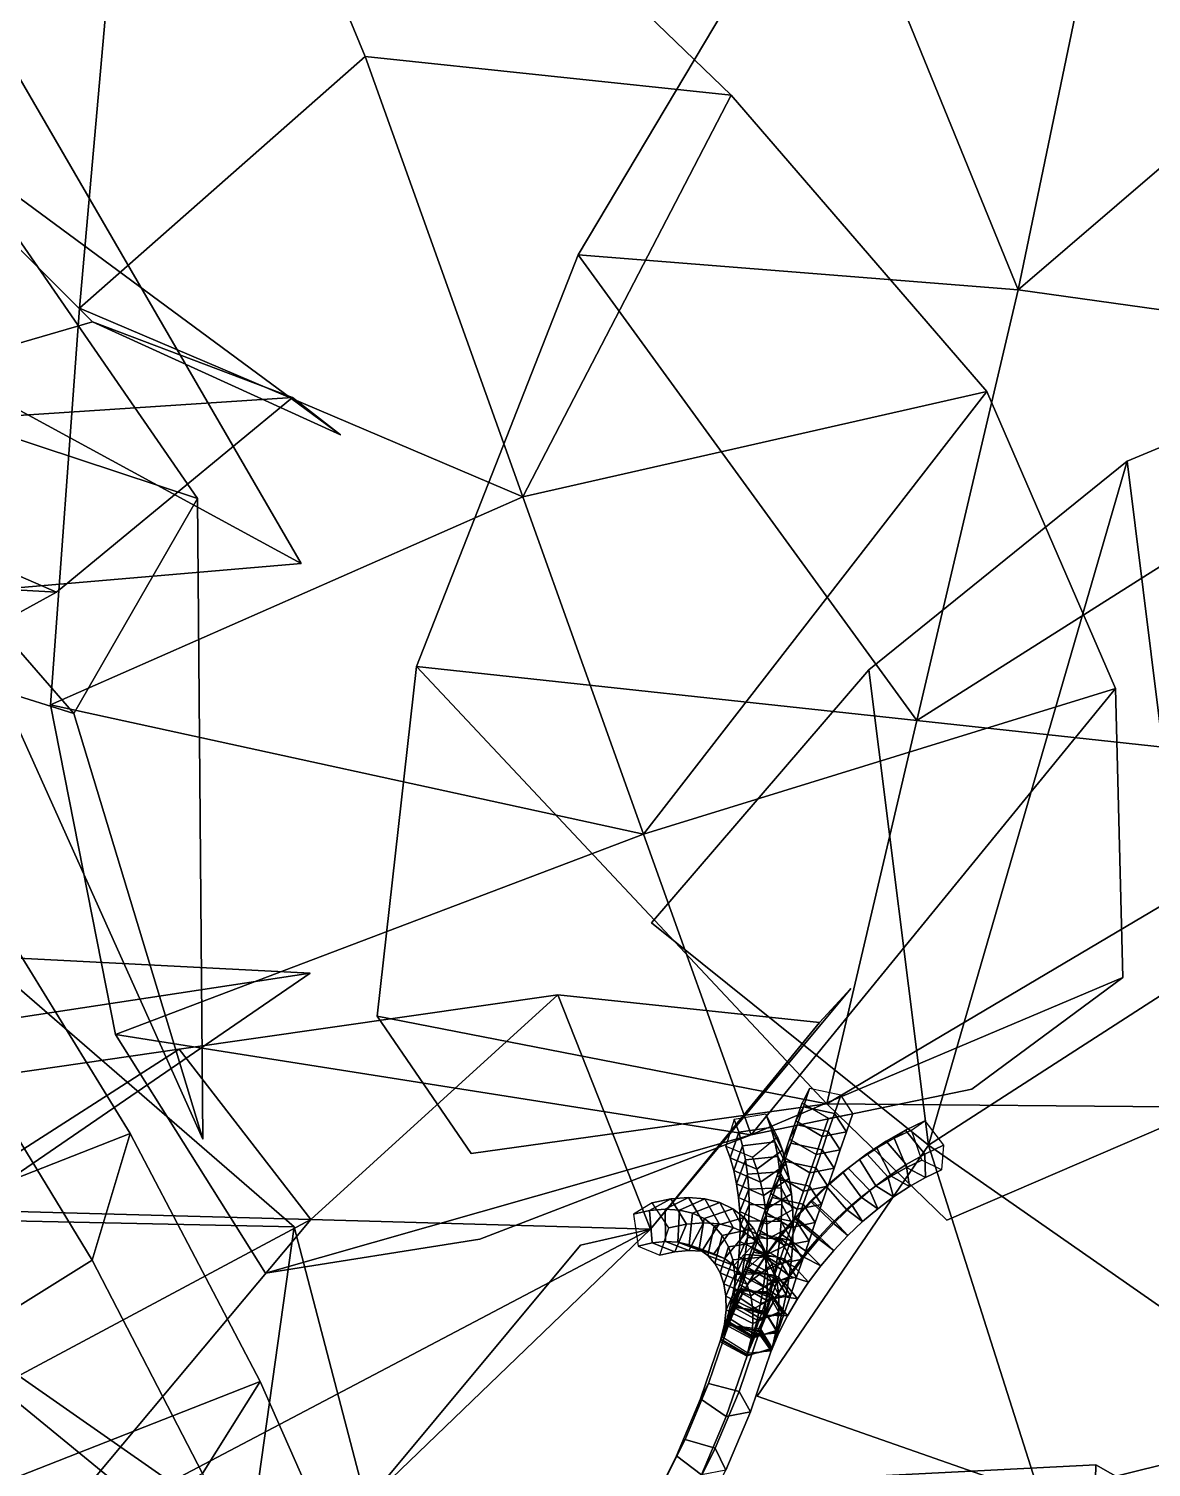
# Model space of a CAD drawing. Header units: metres. Extents: x -219 to 389, y -251 to 301.
# Drawn here: x 261.73 to 278.96, y -8.87 to 13.2 of the extents above; entities that cross this region are included whole.
import ezdxf

# ---------------------------------------------------------------- set-up
doc = ezdxf.new("R2010")
doc.units = ezdxf.units.M

msp = doc.modelspace()

# ---------------------------------------------------------------- linework, layer by layer
at = {"layer": 'Breeder_2Pdncle', "color": 3}
for points in [[(261.0755, -0.1709, 779.9824), (263.2826, -3.7489, 781.1505), (258.9933, -5.4334, 784.0953), (256.7862, -1.8555, 782.9272)], [(260.8219, -2.615, 775.1987), (262.6991, -5.6948, 776.1711), (263.2826, -3.7489, 781.1505), (261.0755, -0.1709, 779.9824)], [(256.4648, -5.7669, 775.1436), (258.1392, -8.5406, 775.9957), (262.6991, -5.6948, 776.1711), (260.8219, -2.615, 775.1987)], [(263.2826, -3.7489, 781.1505), (265.2814, -7.5575, 781.8832), (260.9921, -9.2421, 784.8279), (258.9933, -5.4334, 784.0953)], [(262.6991, -5.6948, 776.1711), (264.3958, -8.9685, 776.7698), (265.2814, -7.5575, 781.8832), (263.2826, -3.7489, 781.1505)], [(258.1392, -8.5406, 775.9957), (259.6503, -11.4856, 776.5121), (264.3958, -8.9685, 776.7698), (262.6991, -5.6948, 776.1711)], [(265.2814, -7.5575, 781.8832), (267.0417, -11.5396, 782.1693), (262.7524, -13.2241, 785.114), (260.9921, -9.2421, 784.8279)], [(264.3958, -8.9685, 776.7698), (265.8865, -12.387, 776.9857), (267.0417, -11.5396, 782.1693), (265.2814, -7.5575, 781.8832)]]:
    msp.add_3dface(points, dxfattribs=at)
at = {"layer": 'Breeder_2Petal1', "color": 3}
for points in [[(277.8759, -18.757, 784.2716), (267.1389, -9.3928, 781.8573), (278.1153, -8.8364, 782.2475)], [(277.8759, -18.757, 784.2716), (278.1153, -8.8364, 782.2475), (267.1389, -9.3928, 781.8573)], [(277.8759, -18.757, 784.2716), (278.1153, -8.8364, 782.2475), (283.3778, -11.822, 784.0773)], [(277.8759, -18.757, 784.2716), (283.3778, -11.822, 784.0773), (278.1153, -8.8364, 782.2475)]]:
    msp.add_3dface(points, dxfattribs=at)
at = {"layer": 'Breeder_Leaf', "color": 3}
for points in [[(228.2373, 69.8828, 104.9231), (265.9114, 4.9972, 60.4566), (225.3758, 27.03698, 104.7662)], [(228.2373, 69.8828, 104.9231), (225.3758, 27.03698, 104.7662), (265.9114, 4.9972, 60.4566)], [(265.9114, 4.9972, 60.4566), (215.0832, 0.6463, 135.5015), (225.3758, 27.03698, 104.7662)], [(265.9114, 4.9972, 60.4566), (225.3758, 27.03698, 104.7662), (215.0832, 0.6463, 135.5015)], [(262.5067, 8.918, 799.7441), (263.5616, 20.8155, 800.1389), (266.8929, 12.7799, 799.0598)], [(262.5067, 8.918, 799.7441), (266.8929, 12.7799, 799.0598), (263.5616, 20.8155, 800.1389)], [(263.5616, 20.8155, 800.1389), (272.5104, 12.1841, 800.0037), (266.8929, 12.7799, 799.0598)], [(263.5616, 20.8155, 800.1389), (266.8929, 12.7799, 799.0598), (272.5104, 12.1841, 800.0037)], [(276.9192, 9.1962, 788.6076), (274.0418, 16.2452, 794.2037), (278.666, 17.5977, 790.8259)], [(276.9192, 9.1962, 788.6076), (278.666, 17.5977, 790.8259), (274.0418, 16.2452, 794.2037)], [(278.666, 17.5977, 790.8259), (283.8126, 15.1125, 790.4543), (276.9192, 9.1962, 788.6076)], [(278.666, 17.5977, 790.8259), (276.9192, 9.1962, 788.6076), (283.8126, 15.1125, 790.4543)], [(270.161, 9.7363, 792.8768), (274.0418, 16.2452, 794.2037), (276.9192, 9.1962, 788.6076)], [(270.161, 9.7363, 792.8768), (276.9192, 9.1962, 788.6076), (274.0418, 16.2452, 794.2037)], [(276.9192, 9.1962, 788.6076), (283.8126, 15.1125, 790.4543), (284.2058, 8.1801, 787.3661)], [(276.9192, 9.1962, 788.6076), (284.2058, 8.1801, 787.3661), (283.8126, 15.1125, 790.4543)], [(256.6536, 6.9444, 752.4612), (258.5938, 12.8101, 745.3119), (262.7069, 8.704, 746.2308)], [(256.6536, 6.9444, 752.4612), (262.7069, 8.704, 746.2308), (258.5938, 12.8101, 745.3119)], [(258.5938, 12.8101, 745.3119), (266.5139, 6.974, 738.5271), (262.7069, 8.704, 746.2308)], [(258.5938, 12.8101, 745.3119), (262.7069, 8.704, 746.2308), (266.5139, 6.974, 738.5271)], [(269.312, 6.01831, 793.865), (262.5067, 8.918, 799.7441), (266.8929, 12.7799, 799.0598)], [(269.312, 6.01831, 793.865), (266.8929, 12.7799, 799.0598), (262.5067, 8.918, 799.7441)], [(266.8929, 12.7799, 799.0598), (272.5104, 12.1841, 800.0037), (269.312, 6.01831, 793.865)], [(266.8929, 12.7799, 799.0598), (269.312, 6.01831, 793.865), (272.5104, 12.1841, 800.0037)], [(269.312, 6.01831, 793.865), (272.5104, 12.1841, 800.0037), (276.4415, 7.6391, 795.3519)], [(269.312, 6.01831, 793.865), (276.4415, 7.6391, 795.3519), (272.5104, 12.1841, 800.0037)], [(260.8433, 11.02167, 776.1549), (264.3151, 5.9944, 777.8656), (257.6231, 8.2049, 781.1901)], [(260.8433, 11.02167, 776.1549), (257.6231, 8.2049, 781.1901), (264.3151, 5.9944, 777.8656)], [(267.6812, 3.4173, 790.418), (270.161, 9.7363, 792.8768), (275.3617, 2.589, 786.4171)], [(267.6812, 3.4173, 790.418), (275.3617, 2.589, 786.4171), (270.161, 9.7363, 792.8768)], [(275.3617, 2.589, 786.4171), (270.161, 9.7363, 792.8768), (276.9192, 9.1962, 788.6076)], [(275.3617, 2.589, 786.4171), (276.9192, 9.1962, 788.6076), (270.161, 9.7363, 792.8768)], [(284.2058, 8.1801, 787.3661), (275.3617, 2.589, 786.4171), (276.9192, 9.1962, 788.6076)], [(284.2058, 8.1801, 787.3661), (276.9192, 9.1962, 788.6076), (275.3617, 2.589, 786.4171)], [(262.0597, 2.8301, 795.0616), (262.5067, 8.918, 799.7441), (269.312, 6.01831, 793.865)], [(262.0597, 2.8301, 795.0616), (269.312, 6.01831, 793.865), (262.5067, 8.918, 799.7441)], [(262.7069, 8.704, 746.2308), (265.7757, 7.5458, 750.9258), (256.6536, 6.9444, 752.4612)], [(262.7069, 8.704, 746.2308), (256.6536, 6.9444, 752.4612), (265.7757, 7.5458, 750.9258)], [(266.5139, 6.974, 738.5271), (265.7757, 7.5458, 750.9258), (262.7069, 8.704, 746.2308)], [(266.5139, 6.974, 738.5271), (262.7069, 8.704, 746.2308), (265.7757, 7.5458, 750.9258)], [(278.5938, 6.5691, 781.5117), (283.7774, 8.7274, 776.9734), (279.5749, -1.3295, 778.0001)], [(278.5938, 6.5691, 781.5117), (279.5749, -1.3295, 778.0001), (283.7774, 8.7274, 776.9734)], [(257.6231, 8.2049, 781.1901), (264.3151, 5.9944, 777.8656), (262.418, 2.6969, 780.8779)], [(257.6231, 8.2049, 781.1901), (262.418, 2.6969, 780.8779), (264.3151, 5.9944, 777.8656)], [(262.418, 2.6969, 780.8779), (261.31, 3.04276, 785.4562), (257.6231, 8.2049, 781.1901)], [(262.418, 2.6969, 780.8779), (257.6231, 8.2049, 781.1901), (261.31, 3.04276, 785.4562)], [(275.3617, 2.589, 786.4171), (284.2058, 8.1801, 787.3661), (282.5964, 1.8073, 784.1777)], [(275.3617, 2.589, 786.4171), (282.5964, 1.8073, 784.1777), (284.2058, 8.1801, 787.3661)], [(256.6536, 6.9444, 752.4612), (265.7757, 7.5458, 750.9258), (262.1541, 4.5553, 756.9002)], [(256.6536, 6.9444, 752.4612), (262.1541, 4.5553, 756.9002), (265.7757, 7.5458, 750.9258)], [(276.4415, 7.6391, 795.3519), (271.1676, 0.8426, 789.321), (269.312, 6.01831, 793.865)], [(276.4415, 7.6391, 795.3519), (269.312, 6.01831, 793.865), (271.1676, 0.8426, 789.321)], [(271.1676, 0.8426, 789.321), (276.4415, 7.6391, 795.3519), (278.4137, 3.07977, 789.9954)], [(271.1676, 0.8426, 789.321), (278.4137, 3.07977, 789.9954), (276.4415, 7.6391, 795.3519)], [(262.1541, 4.5553, 756.9002), (251.6704, 5.1503, 757.2392), (256.6536, 6.9444, 752.4612)], [(262.1541, 4.5553, 756.9002), (256.6536, 6.9444, 752.4612), (251.6704, 5.1503, 757.2392)], [(275.5449, -3.9308, 782.1523), (274.6248, 3.3654, 784.6769), (278.5938, 6.5691, 781.5117)], [(275.5449, -3.9308, 782.1523), (278.5938, 6.5691, 781.5117), (274.6248, 3.3654, 784.6769)], [(275.5449, -3.9308, 782.1523), (278.5938, 6.5691, 781.5117), (279.5749, -1.3295, 778.0001)], [(275.5449, -3.9308, 782.1523), (279.5749, -1.3295, 778.0001), (278.5938, 6.5691, 781.5117)], [(271.1676, 0.8426, 789.321), (262.0597, 2.8301, 795.0616), (269.312, 6.01831, 793.865)], [(271.1676, 0.8426, 789.321), (269.312, 6.01831, 793.865), (262.0597, 2.8301, 795.0616)], [(264.3151, 5.9944, 777.8656), (264.4, -3.8395, 778.5115), (262.418, 2.6969, 780.8779)], [(264.3151, 5.9944, 777.8656), (262.418, 2.6969, 780.8779), (264.4, -3.8395, 778.5115)], [(251.6704, 5.1503, 757.2392), (262.1541, 4.5553, 756.9002), (257.0966, 1.781, 761.3828)], [(251.6704, 5.1503, 757.2392), (257.0966, 1.781, 761.3828), (262.1541, 4.5553, 756.9002)], [(273.9819, -3.2935, 784.4834), (267.0777, -1.9494, 787.7974), (267.6812, 3.4173, 790.418)], [(273.9819, -3.2935, 784.4834), (267.6812, 3.4173, 790.418), (267.0777, -1.9494, 787.7974)], [(273.9819, -3.2935, 784.4834), (267.6812, 3.4173, 790.418), (275.3617, 2.589, 786.4171)], [(273.9819, -3.2935, 784.4834), (275.3617, 2.589, 786.4171), (267.6812, 3.4173, 790.418)], [(275.5449, -3.9308, 782.1523), (271.292, -0.5187, 783.6393), (274.6248, 3.3654, 784.6769)], [(275.5449, -3.9308, 782.1523), (274.6248, 3.3654, 784.6769), (271.292, -0.5187, 783.6393)], [(264.4, -3.8395, 778.5115), (261.31, 3.04276, 785.4562), (262.418, 2.6969, 780.8779)], [(264.4, -3.8395, 778.5115), (262.418, 2.6969, 780.8779), (261.31, 3.04276, 785.4562)], [(278.4137, 3.07977, 789.9954), (272.8215, -3.7707, 785.2924), (271.1676, 0.8426, 789.321)], [(278.4137, 3.07977, 789.9954), (271.1676, 0.8426, 789.321), (272.8215, -3.7707, 785.2924)], [(278.4137, 3.07977, 789.9954), (278.5295, -1.3562, 785.8217), (272.8215, -3.7707, 785.2924)], [(278.4137, 3.07977, 789.9954), (272.8215, -3.7707, 785.2924), (278.5295, -1.3562, 785.8217)], [(263.058, -2.2305, 790.0102), (262.0597, 2.8301, 795.0616), (271.1676, 0.8426, 789.321)], [(263.058, -2.2305, 790.0102), (271.1676, 0.8426, 789.321), (262.0597, 2.8301, 795.0616)], [(282.5964, 1.8073, 784.1777), (273.9819, -3.2935, 784.4834), (275.3617, 2.589, 786.4171)], [(282.5964, 1.8073, 784.1777), (275.3617, 2.589, 786.4171), (273.9819, -3.2935, 784.4834)], [(282.5964, 1.8073, 784.1777), (279.8559, -3.3477, 782.4377), (273.9819, -3.2935, 784.4834)], [(282.5964, 1.8073, 784.1777), (273.9819, -3.2935, 784.4834), (279.8559, -3.3477, 782.4377)], [(272.8215, -3.7707, 785.2924), (263.058, -2.2305, 790.0102), (271.1676, 0.8426, 789.321)], [(272.8215, -3.7707, 785.2924), (271.1676, 0.8426, 789.321), (263.058, -2.2305, 790.0102)], [(260.0049, -0.1698, 754.0367), (265.8044, -5.1816, 754.6971), (258.062, -5.01923, 760.1113)], [(260.0049, -0.1698, 754.0367), (258.062, -5.01923, 760.1113), (265.8044, -5.1816, 754.6971)], [(271.275, -5.2203, 785.5823), (273.8693, -2.04643, 790.2609), (274.349, -1.5229, 785.4842)], [(271.275, -5.2203, 785.5823), (274.349, -1.5229, 785.4842), (273.8693, -2.04643, 790.2609)], [(272.8215, -3.7707, 785.2924), (278.5295, -1.3562, 785.8217), (276.2068, -3.06845, 781.9495)], [(272.8215, -3.7707, 785.2924), (276.2068, -3.06845, 781.9495), (278.5295, -1.3562, 785.8217)], [(281.6778, -8.2004, 775.483), (275.5449, -3.9308, 782.1523), (279.5749, -1.3295, 778.0001)], [(281.6778, -8.2004, 775.483), (279.5749, -1.3295, 778.0001), (275.5449, -3.9308, 782.1523)], [(266.059, -5.06846, 789.1905), (264.0368, -2.4554, 799.1635), (269.8523, -1.6228, 794.8212)], [(266.059, -5.06846, 789.1905), (269.8523, -1.6228, 794.8212), (264.0368, -2.4554, 799.1635)], [(269.8523, -1.6228, 794.8212), (271.275, -5.2203, 785.5823), (266.059, -5.06846, 789.1905)], [(269.8523, -1.6228, 794.8212), (266.059, -5.06846, 789.1905), (271.275, -5.2203, 785.5823)], [(269.8523, -1.6228, 794.8212), (273.8693, -2.04643, 790.2609), (271.275, -5.2203, 785.5823)], [(269.8523, -1.6228, 794.8212), (271.275, -5.2203, 785.5823), (273.8693, -2.04643, 790.2609)], [(273.9819, -3.2935, 784.4834), (268.5214, -4.05961, 783.2439), (267.0777, -1.9494, 787.7974)], [(273.9819, -3.2935, 784.4834), (267.0777, -1.9494, 787.7974), (268.5214, -4.05961, 783.2439)], [(272.8215, -3.7707, 785.2924), (265.3629, -5.8951, 785.8517), (263.058, -2.2305, 790.0102)], [(272.8215, -3.7707, 785.2924), (263.058, -2.2305, 790.0102), (265.3629, -5.8951, 785.8517)], [(260.1999, -4.9137, 793.2556), (256.9949, -3.472, 801.8336), (264.0368, -2.4554, 799.1635)], [(260.1999, -4.9137, 793.2556), (264.0368, -2.4554, 799.1635), (256.9949, -3.472, 801.8336)], [(264.0368, -2.4554, 799.1635), (266.059, -5.06846, 789.1905), (260.1999, -4.9137, 793.2556)], [(264.0368, -2.4554, 799.1635), (260.1999, -4.9137, 793.2556), (266.059, -5.06846, 789.1905)], [(273.9819, -3.2935, 784.4834), (279.8559, -3.3477, 782.4377), (275.8264, -5.07992, 780.417)], [(273.9819, -3.2935, 784.4834), (275.8264, -5.07992, 780.417), (279.8559, -3.3477, 782.4377)], [(272.8215, -3.7707, 785.2924), (268.6517, -5.371, 781.8293), (265.3629, -5.8951, 785.8517)], [(272.8215, -3.7707, 785.2924), (265.3629, -5.8951, 785.8517), (268.6517, -5.371, 781.8293)], [(275.5449, -3.9308, 782.1523), (277.2509, -9.3024, 779.5204), (272.9099, -7.7833, 780.993)], [(275.5449, -3.9308, 782.1523), (272.9099, -7.7833, 780.993), (277.2509, -9.3024, 779.5204)], [(281.6778, -8.2004, 775.483), (277.2509, -9.3024, 779.5204), (275.5449, -3.9308, 782.1523)], [(281.6778, -8.2004, 775.483), (275.5449, -3.9308, 782.1523), (277.2509, -9.3024, 779.5204)], [(266.059, -5.06846, 789.1905), (256.4174, -10.2206, 788.595), (260.1999, -4.9137, 793.2556)], [(266.059, -5.06846, 789.1905), (260.1999, -4.9137, 793.2556), (256.4174, -10.2206, 788.595)], [(261.7261, -10.244, 783.702), (256.4174, -10.2206, 788.595), (266.059, -5.06846, 789.1905)], [(261.7261, -10.244, 783.702), (266.059, -5.06846, 789.1905), (256.4174, -10.2206, 788.595)], [(258.062, -5.01923, 760.1113), (265.8044, -5.1816, 754.6971), (265.133, -9.9572, 758.0682)], [(258.062, -5.01923, 760.1113), (265.133, -9.9572, 758.0682), (265.8044, -5.1816, 754.6971)], [(265.133, -9.9572, 758.0682), (264.6578, -10.4169, 763.7572), (258.062, -5.01923, 760.1113)], [(265.133, -9.9572, 758.0682), (258.062, -5.01923, 760.1113), (264.6578, -10.4169, 763.7572)], [(258.062, -5.01923, 760.1113), (264.6578, -10.4169, 763.7572), (258.3055, -7.8208, 767.0221)], [(258.062, -5.01923, 760.1113), (258.3055, -7.8208, 767.0221), (264.6578, -10.4169, 763.7572)], [(271.275, -5.2203, 785.5823), (261.7261, -10.244, 783.702), (266.059, -5.06846, 789.1905)], [(271.275, -5.2203, 785.5823), (266.059, -5.06846, 789.1905), (261.7261, -10.244, 783.702)], [(271.275, -5.2203, 785.5823), (266.8876, -9.4396, 780.7445), (261.7261, -10.244, 783.702)], [(271.275, -5.2203, 785.5823), (261.7261, -10.244, 783.702), (266.8876, -9.4396, 780.7445)], [(265.8044, -5.1816, 754.6971), (268.8181, -16.7171, 753.878), (265.133, -9.9572, 758.0682)], [(265.8044, -5.1816, 754.6971), (265.133, -9.9572, 758.0682), (268.8181, -16.7171, 753.878)], [(271.275, -5.2203, 785.5823), (270.2014, -5.4656, 780.0391), (266.8876, -9.4396, 780.7445)], [(271.275, -5.2203, 785.5823), (266.8876, -9.4396, 780.7445), (270.2014, -5.4656, 780.0391)]]:
    msp.add_3dface(points, dxfattribs=at)
at = {"layer": 'Breeder_Petiole', "color": 3}
for points in [[(273.622, -3.3391, 784.0771), (273.7179, -3.06007, 784.2426), (273.602, -3.2781, 784.6774), (273.5061, -3.5571, 784.512)], [(274.1003, -3.4415, 783.9728), (274.1962, -3.1625, 784.1382), (273.7179, -3.06007, 784.2426), (273.622, -3.3391, 784.0771)], [(273.5061, -3.5571, 784.512), (273.602, -3.2781, 784.6774), (274.0075, -3.5173, 784.846), (273.9117, -3.7964, 784.6805)], [(274.2845, -3.7238, 784.3422), (274.3803, -3.4448, 784.5077), (274.1962, -3.1625, 784.1382), (274.1003, -3.4415, 783.9728)], [(273.1202, -3.659, 784.8359), (273.0457, -3.4518, 785.1183), (272.5575, -3.5372, 785.0515), (272.6282, -3.7326, 784.7846)], [(273.2993, -4.00697, 785.1474), (273.2262, -3.8041, 785.4241), (273.0457, -3.4518, 785.1183), (273.1202, -3.659, 784.8359)], [(273.5262, -3.6181, 783.9116), (273.622, -3.3391, 784.0771), (273.5061, -3.5571, 784.512), (273.4102, -3.8362, 784.3465)], [(274.0045, -3.7206, 783.8073), (274.1003, -3.4415, 783.9728), (273.622, -3.3391, 784.0771), (273.5262, -3.6181, 783.9116)], [(273.9117, -3.7964, 784.6805), (274.0075, -3.5173, 784.846), (274.3803, -3.4448, 784.5077), (274.2845, -3.7238, 784.3422)], [(274.1886, -4.00294, 784.1768), (274.2845, -3.7238, 784.3422), (274.1003, -3.4415, 783.9728), (274.0045, -3.7206, 783.8073)], [(272.6282, -3.7326, 784.7846), (272.5575, -3.5372, 785.0515), (272.4316, -3.9431, 785.3152), (272.4985, -4.1267, 785.0639)], [(272.6862, -3.9378, 784.522), (272.6282, -3.7326, 784.7846), (272.4985, -4.1267, 785.0639), (272.5536, -4.3196, 784.8167)], [(273.1813, -3.8766, 784.558), (273.1202, -3.659, 784.8359), (272.6282, -3.7326, 784.7846), (272.6862, -3.9378, 784.522)], [(273.3592, -4.2199, 784.8752), (273.2993, -4.00697, 785.1474), (273.1202, -3.659, 784.8359), (273.1813, -3.8766, 784.558)], [(273.4303, -3.8972, 783.7462), (273.5262, -3.6181, 783.9116), (273.4102, -3.8362, 784.3465), (273.3144, -4.1153, 784.181)], [(273.4102, -3.8362, 784.3465), (273.5061, -3.5571, 784.512), (273.9117, -3.7964, 784.6805), (273.8158, -4.07549, 784.5151)], [(273.9086, -3.9996, 783.6418), (274.0045, -3.7206, 783.8073), (273.5262, -3.6181, 783.9116), (273.4303, -3.8972, 783.7462)], [(273.8158, -4.07549, 784.5151), (273.9117, -3.7964, 784.6805), (274.2845, -3.7238, 784.3422), (274.1886, -4.00294, 784.1768)], [(274.0927, -4.2819, 784.0113), (274.1886, -4.00294, 784.1768), (274.0045, -3.7206, 783.8073), (273.9086, -3.9996, 783.6418)], [(274.75, -3.9758, 782.2233), (275.0157, -3.8245, 782.0787), (275.1893, -3.6979, 782.5304), (274.8924, -3.8684, 782.6905)], [(274.8924, -3.8684, 782.6905), (275.1893, -3.6979, 782.5304), (275.4871, -4.0656, 782.6927), (275.2018, -4.229, 782.847)], [(275.0157, -3.8245, 782.0787), (275.2809, -3.6973, 781.9114), (275.4857, -3.5543, 782.3447), (275.1893, -3.6979, 782.5304)], [(275.2045, -4.2715, 781.9577), (275.4384, -4.1607, 781.8087), (275.2809, -3.6973, 781.9114), (275.0157, -3.8245, 782.0787)], [(275.1893, -3.6979, 782.5304), (275.4857, -3.5543, 782.3447), (275.7718, -3.9281, 782.5139), (275.4871, -4.0656, 782.6927)], [(272.4985, -4.1267, 785.0639), (272.4316, -3.9431, 785.3152), (272.8409, -4.1123, 785.5476), (272.9092, -4.3003, 785.2905)], [(272.7315, -4.1524, 784.2645), (272.6862, -3.9378, 784.522), (272.5536, -4.3196, 784.8167), (272.5965, -4.5212, 784.5741)], [(273.2289, -4.104, 784.2855), (273.1813, -3.8766, 784.558), (272.6862, -3.9378, 784.522), (272.7315, -4.1524, 784.2645)], [(272.9092, -4.3003, 785.2905), (272.8409, -4.1123, 785.5476), (273.2262, -3.8041, 785.4241), (273.2993, -4.00697, 785.1474)], [(273.4059, -4.4425, 784.6082), (273.3592, -4.2199, 784.8752), (273.1813, -3.8766, 784.558), (273.2289, -4.104, 784.2855)], [(273.3344, -4.1762, 783.5807), (273.4303, -3.8972, 783.7462), (273.3144, -4.1153, 784.181), (273.2185, -4.3943, 784.0156)], [(273.3144, -4.1153, 784.181), (273.4102, -3.8362, 784.3465), (273.8158, -4.07549, 784.5151), (273.72, -4.3545, 784.3496)], [(273.8127, -4.2787, 783.4764), (273.9086, -3.9996, 783.6418), (273.4303, -3.8972, 783.7462), (273.3344, -4.1762, 783.5807)], [(274.4861, -4.1499, 782.3437), (274.75, -3.9758, 782.2233), (274.8924, -3.8684, 782.6905), (274.5977, -4.06432, 782.8236)], [(274.5977, -4.06432, 782.8236), (274.8924, -3.8684, 782.6905), (275.2018, -4.229, 782.847), (274.9185, -4.4167, 782.9754)], [(274.97, -4.4037, 782.0866), (275.2045, -4.2715, 781.9577), (275.0157, -3.8245, 782.0787), (274.75, -3.9758, 782.2233)], [(275.4871, -4.0656, 782.6927), (275.7718, -3.9281, 782.5139), (275.7421, -4.3085, 782.1776), (275.4966, -4.4254, 782.3334)], [(272.5536, -4.3196, 784.8167), (272.4985, -4.1267, 785.0639), (272.9092, -4.3003, 785.2905), (272.9654, -4.4978, 785.0375)], [(272.7639, -4.3757, 784.0125), (272.7315, -4.1524, 784.2645), (272.5965, -4.5212, 784.5741), (272.6274, -4.7312, 784.3367)], [(273.2627, -4.3407, 784.0188), (273.2289, -4.104, 784.2855), (272.7315, -4.1524, 784.2645), (272.7639, -4.3757, 784.0125)], [(272.9654, -4.4978, 785.0375), (272.9092, -4.3003, 785.2905), (273.2993, -4.00697, 785.1474), (273.3592, -4.2199, 784.8752)], [(273.2386, -4.4553, 783.4152), (273.3344, -4.1762, 783.5807), (273.2185, -4.3943, 784.0156), (273.1227, -4.6734, 783.8501)], [(273.2185, -4.3943, 784.0156), (273.3144, -4.1153, 784.181), (273.72, -4.3545, 784.3496), (273.6241, -4.6336, 784.1841)], [(273.4392, -4.6743, 784.347), (273.4059, -4.4425, 784.6082), (273.2289, -4.104, 784.2855), (273.2627, -4.3407, 784.0188)], [(273.7169, -4.5577, 783.3109), (273.8127, -4.2787, 783.4764), (273.3344, -4.1762, 783.5807), (273.2386, -4.4553, 783.4152)], [(273.72, -4.3545, 784.3496), (273.8158, -4.07549, 784.5151), (274.1886, -4.00294, 784.1768), (274.0927, -4.2819, 784.0113)], [(273.9969, -4.561, 783.8458), (274.0927, -4.2819, 784.0113), (273.9086, -3.9996, 783.6418), (273.8127, -4.2787, 783.4764)], [(274.2267, -4.3451, 782.4388), (274.4861, -4.1499, 782.3437), (274.5977, -4.06432, 782.8236), (274.3082, -4.2835, 782.9284)], [(274.5076, -4.7271, 782.2798), (274.7369, -4.5561, 782.1943), (274.4861, -4.1499, 782.3437), (274.2267, -4.3451, 782.4388)], [(274.3082, -4.2835, 782.9284), (274.5977, -4.06432, 782.8236), (274.9185, -4.4167, 782.9754), (274.6403, -4.627, 783.0766)], [(274.7369, -4.5561, 782.1943), (274.97, -4.4037, 782.0866), (274.75, -3.9758, 782.2233), (274.4861, -4.1499, 782.3437)], [(275.2018, -4.229, 782.847), (275.4871, -4.0656, 782.6927), (275.4966, -4.4254, 782.3334), (275.2504, -4.5648, 782.4681)], [(275.4966, -4.4254, 782.3334), (275.7421, -4.3085, 782.1776), (275.4384, -4.1607, 781.8087), (275.2045, -4.2715, 781.9577)], [(272.5965, -4.5212, 784.5741), (272.5536, -4.3196, 784.8167), (272.9654, -4.4978, 785.0375), (273.0092, -4.7043, 784.7893)], [(272.7832, -4.6073, 783.7667), (272.7639, -4.3757, 784.0125), (272.6274, -4.7312, 784.3367), (272.646, -4.949, 784.1052)], [(273.2829, -4.5862, 783.7587), (273.2627, -4.3407, 784.0188), (272.7639, -4.3757, 784.0125), (272.7832, -4.6073, 783.7667)], [(273.0092, -4.7043, 784.7893), (272.9654, -4.4978, 785.0375), (273.3592, -4.2199, 784.8752), (273.4059, -4.4425, 784.6082)], [(273.1227, -4.6734, 783.8501), (273.2185, -4.3943, 784.0156), (273.6241, -4.6336, 784.1841), (273.5283, -4.9126, 784.0187)], [(273.4591, -4.9146, 784.0923), (273.4392, -4.6743, 784.347), (273.2627, -4.3407, 784.0188), (273.2829, -4.5862, 783.7587)], [(273.6241, -4.6336, 784.1841), (273.72, -4.3545, 784.3496), (274.0927, -4.2819, 784.0113), (273.9969, -4.561, 783.8458)], [(273.901, -4.8401, 783.6804), (273.9969, -4.561, 783.8458), (273.8127, -4.2787, 783.4764), (273.7169, -4.5577, 783.3109)], [(273.9743, -4.5594, 782.5078), (274.2267, -4.3451, 782.4388), (274.3082, -4.2835, 782.9284), (274.0266, -4.5241, 783.004)], [(274.2843, -4.9152, 782.3423), (274.5076, -4.7271, 782.2798), (274.2267, -4.3451, 782.4388), (273.9743, -4.5594, 782.5078)], [(274.0266, -4.5241, 783.004), (274.3082, -4.2835, 782.9284), (274.6403, -4.627, 783.0766), (274.3695, -4.8578, 783.1497)], [(275.0059, -4.7252, 782.5806), (275.2504, -4.5648, 782.4681), (274.97, -4.4037, 782.0866), (274.7369, -4.5561, 782.1943)], [(274.9185, -4.4167, 782.9754), (275.2018, -4.229, 782.847), (275.2504, -4.5648, 782.4681), (275.0059, -4.7252, 782.5806)], [(275.2504, -4.5648, 782.4681), (275.4966, -4.4254, 782.3334), (275.2045, -4.2715, 781.9577), (274.97, -4.4037, 782.0866)], [(272.6274, -4.7312, 784.3367), (272.5965, -4.5212, 784.5741), (273.0092, -4.7043, 784.7893), (273.0406, -4.9192, 784.5465)], [(272.7896, -4.8467, 783.5277), (272.7832, -4.6073, 783.7667), (272.646, -4.949, 784.1052), (272.6523, -5.174, 783.8801)], [(273.2892, -4.8399, 783.5059), (273.2829, -4.5862, 783.7587), (272.7832, -4.6073, 783.7667), (272.7896, -4.8467, 783.5277)], [(273.0406, -4.9192, 784.5465), (273.0092, -4.7043, 784.7893), (273.4059, -4.4425, 784.6082), (273.4392, -4.6743, 784.347)], [(273.1427, -4.7344, 783.2498), (273.2386, -4.4553, 783.4152), (273.1227, -4.6734, 783.8501), (273.0268, -4.9524, 783.6846)], [(273.621, -4.8368, 783.1454), (273.7169, -4.5577, 783.3109), (273.2386, -4.4553, 783.4152), (273.1427, -4.7344, 783.2498)], [(273.4654, -5.1629, 783.8447), (273.4591, -4.9146, 784.0923), (273.2829, -4.5862, 783.7587), (273.2892, -4.8399, 783.5059)], [(273.5283, -4.9126, 784.0187), (273.6241, -4.6336, 784.1841), (273.9969, -4.561, 783.8458), (273.901, -4.8401, 783.6804)], [(273.8052, -5.1191, 783.5149), (273.901, -4.8401, 783.6804), (273.7169, -4.5577, 783.3109), (273.621, -4.8368, 783.1454)], [(273.7312, -4.7909, 782.5499), (273.9743, -4.5594, 782.5078), (274.0266, -4.5241, 783.004), (273.7556, -4.7837, 783.0494)], [(274.0692, -5.1185, 782.381), (274.2843, -4.9152, 782.3423), (273.9743, -4.5594, 782.5078), (273.7312, -4.7909, 782.5499)], [(273.7556, -4.7837, 783.0494), (274.0266, -4.5241, 783.004), (274.3695, -4.8578, 783.1497), (274.1089, -5.1069, 783.1939)], [(274.3695, -4.8578, 783.1497), (274.6403, -4.627, 783.0766), (274.7654, -4.9053, 782.6697), (274.5312, -5.1031, 782.7346)], [(274.7654, -4.9053, 782.6697), (275.0059, -4.7252, 782.5806), (274.7369, -4.5561, 782.1943), (274.5076, -4.7271, 782.2798)], [(274.6403, -4.627, 783.0766), (274.9185, -4.4167, 782.9754), (275.0059, -4.7252, 782.5806), (274.7654, -4.9053, 782.6697)], [(271.5858, -4.7535, 785.4568), (271.2997, -4.8142, 785.7116), (271.011, -4.9868, 785.3415), (271.2612, -4.9317, 785.1206)], [(271.8569, -4.7323, 785.1802), (271.5858, -4.7535, 785.4568), (271.2612, -4.9317, 785.1206), (271.4986, -4.911, 784.8805)], [(271.8273, -5.1404, 785.6621), (271.5545, -5.199, 785.9043), (271.2997, -4.8142, 785.7116), (271.5858, -4.7535, 785.4568)], [(272.1089, -4.751, 784.8858), (271.8569, -4.7323, 785.1802), (271.4986, -4.911, 784.8805), (271.7195, -4.9251, 784.6247)], [(272.0858, -5.1194, 785.3991), (271.8273, -5.1404, 785.6621), (271.5858, -4.7535, 785.4568), (271.8569, -4.7323, 785.1802)], [(272.338, -4.8092, 784.5783), (272.1089, -4.751, 784.8858), (271.7195, -4.9251, 784.6247), (271.9207, -4.9736, 784.3571)], [(272.3262, -5.1364, 785.1191), (272.0858, -5.1194, 785.3991), (271.8569, -4.7323, 785.1802), (272.1089, -4.751, 784.8858)], [(272.5408, -4.9061, 784.2621), (272.338, -4.8092, 784.5783), (271.9207, -4.9736, 784.3571), (272.0991, -5.05606, 784.0817)], [(272.5449, -5.191, 784.8265), (272.3262, -5.1364, 785.1191), (272.1089, -4.751, 784.8858), (272.338, -4.8092, 784.5783)], [(272.7386, -5.2825, 784.5255), (272.5449, -5.191, 784.8265), (272.338, -4.8092, 784.5783), (272.5408, -4.9061, 784.2621)], [(272.646, -4.949, 784.1052), (272.6274, -4.7312, 784.3367), (273.0406, -4.9192, 784.5465), (273.0595, -5.1422, 784.3096)], [(272.7829, -5.09323, 783.2961), (272.7896, -4.8467, 783.5277), (272.6523, -5.174, 783.8801), (272.6464, -5.4058, 783.6619)], [(273.2817, -5.101, 783.261), (273.2892, -4.8399, 783.5059), (272.7896, -4.8467, 783.5277), (272.7829, -5.09323, 783.2961)], [(273.0469, -5.01346, 783.0843), (273.1427, -4.7344, 783.2498), (273.0268, -4.9524, 783.6846), (272.931, -5.2315, 783.5192)], [(273.0268, -4.9524, 783.6846), (273.1227, -4.6734, 783.8501), (273.5283, -4.9126, 784.0187), (273.4324, -5.1917, 783.8532)], [(273.0595, -5.1422, 784.3096), (273.0406, -4.9192, 784.5465), (273.4392, -4.6743, 784.347), (273.4591, -4.9146, 784.0923)], [(273.5252, -5.1158, 782.98), (273.621, -4.8368, 783.1454), (273.1427, -4.7344, 783.2498), (273.0469, -5.01346, 783.0843)], [(273.4582, -5.4186, 783.6047), (273.4654, -5.1629, 783.8447), (273.2892, -4.8399, 783.5059), (273.2817, -5.101, 783.261)], [(273.4324, -5.1917, 783.8532), (273.5283, -4.9126, 784.0187), (273.901, -4.8401, 783.6804), (273.8052, -5.1191, 783.5149)], [(273.4998, -5.03723, 782.5648), (273.7312, -4.7909, 782.5499), (273.7556, -4.7837, 783.0494), (273.4977, -5.05979, 783.0644)], [(273.4977, -5.05979, 783.0644), (273.7556, -4.7837, 783.0494), (274.1089, -5.1069, 783.1939), (273.8609, -5.3718, 783.2088)], [(273.8642, -5.3351, 782.3958), (274.0692, -5.1185, 782.381), (273.7312, -4.7909, 782.5499), (273.4998, -5.03723, 782.5648)], [(273.7093, -5.3982, 783.3494), (273.8052, -5.1191, 783.5149), (273.621, -4.8368, 783.1454), (273.5252, -5.1158, 782.98)], [(274.5312, -5.1031, 782.7346), (274.7654, -4.9053, 782.6697), (274.5076, -4.7271, 782.2798), (274.2843, -4.9152, 782.3423)], [(271.2612, -4.9317, 785.1206), (271.011, -4.9868, 785.3415), (271.0847, -5.4799, 785.3019), (271.299, -5.4304, 785.115)], [(271.4986, -4.911, 784.8805), (271.2612, -4.9317, 785.1206), (271.299, -5.4304, 785.115), (271.5027, -5.4102, 784.9114)], [(271.7195, -4.9251, 784.6247), (271.4986, -4.911, 784.8805), (271.5027, -5.4102, 784.9114), (271.6925, -5.4196, 784.6942)], [(271.9207, -4.9736, 784.3571), (271.7195, -4.9251, 784.6247), (271.6925, -5.4196, 784.6942), (271.8657, -5.4586, 784.4666)], [(272.0991, -5.05606, 784.0817), (271.9207, -4.9736, 784.3571), (271.8657, -5.4586, 784.4666), (272.0197, -5.5264, 784.2319)], [(272.252, -5.1709, 783.8027), (272.0991, -5.05606, 784.0817), (272.0197, -5.5264, 784.2319), (272.1522, -5.6221, 783.994)], [(272.7142, -5.04026, 783.9421), (272.5408, -4.9061, 784.2621), (272.0991, -5.05606, 784.0817), (272.252, -5.1709, 783.8027)], [(272.8556, -5.2095, 783.623), (272.7142, -5.04026, 783.9421), (272.252, -5.1709, 783.8027), (272.3771, -5.3167, 783.5243)], [(272.9044, -5.4094, 784.2208), (272.7386, -5.2825, 784.5255), (272.5408, -4.9061, 784.2621), (272.7142, -5.04026, 783.9421)], [(272.6523, -5.174, 783.8801), (272.646, -4.949, 784.1052), (273.0595, -5.1422, 784.3096), (273.0659, -5.3726, 784.0793)], [(273.0397, -5.5699, 783.9168), (272.9044, -5.4094, 784.2208), (272.7142, -5.04026, 783.9421), (272.8556, -5.2095, 783.623)], [(272.951, -5.2925, 782.9188), (273.0469, -5.01346, 783.0843), (272.931, -5.2315, 783.5192), (272.8351, -5.5105, 783.3537)], [(272.931, -5.2315, 783.5192), (273.0268, -4.9524, 783.6846), (273.4324, -5.1917, 783.8532), (273.3365, -5.4707, 783.6877)], [(273.4293, -5.3949, 782.8145), (273.5252, -5.1158, 782.98), (273.0469, -5.01346, 783.0843), (272.951, -5.2925, 782.9188)], [(273.0659, -5.3726, 784.0793), (273.0595, -5.1422, 784.3096), (273.4591, -4.9146, 784.0923), (273.4654, -5.1629, 783.8447)], [(273.2823, -5.296, 782.5522), (273.4998, -5.03723, 782.5648), (273.4977, -5.05979, 783.0644), (273.2556, -5.3496, 783.0487)], [(273.2556, -5.3496, 783.0487), (273.4977, -5.05979, 783.0644), (273.8609, -5.3718, 783.2088), (273.628, -5.6502, 783.1943)], [(273.6714, -5.5629, 782.3862), (273.8642, -5.3351, 782.3958), (273.4998, -5.03723, 782.5648), (273.2823, -5.296, 782.5522)], [(274.3056, -5.3169, 782.7746), (274.5312, -5.1031, 782.7346), (274.2843, -4.9152, 782.3423), (274.0692, -5.1185, 782.381)], [(274.1089, -5.1069, 783.1939), (274.3695, -4.8578, 783.1497), (274.5312, -5.1031, 782.7346), (274.3056, -5.3169, 782.7746)], [(271.6473, -5.565, 785.4477), (271.4196, -5.6166, 785.6473), (271.5545, -5.199, 785.9043), (271.8273, -5.1404, 785.6621)], [(271.8635, -5.5447, 785.2305), (271.6473, -5.565, 785.4477), (271.8273, -5.1404, 785.6621), (272.0858, -5.1194, 785.3991)], [(272.0649, -5.5558, 784.9989), (271.8635, -5.5447, 785.2305), (272.0858, -5.1194, 785.3991), (272.3262, -5.1364, 785.1191)], [(272.2486, -5.5984, 784.7563), (272.0649, -5.5558, 784.9989), (272.3262, -5.1364, 785.1191), (272.5449, -5.191, 784.8265)], [(272.3771, -5.3167, 783.5243), (272.252, -5.1709, 783.8027), (272.1522, -5.6221, 783.994), (272.2611, -5.7443, 783.7562)], [(272.4117, -5.6716, 784.5066), (272.2486, -5.5984, 784.7563), (272.5449, -5.191, 784.8265), (272.7386, -5.2825, 784.5255)], [(272.9629, -5.4115, 783.3096), (272.8556, -5.2095, 783.623), (272.3771, -5.3167, 783.5243), (272.4726, -5.491, 783.2506)], [(272.5518, -5.7745, 784.2534), (272.4117, -5.6716, 784.5066), (272.7386, -5.2825, 784.5255), (272.9044, -5.4094, 784.2208)], [(272.7631, -5.3462, 783.0725), (272.7829, -5.09323, 783.2961), (272.6464, -5.4058, 783.6619), (272.6282, -5.6438, 783.4512)], [(272.6464, -5.4058, 783.6619), (272.6523, -5.174, 783.8801), (273.0659, -5.3726, 784.0793), (273.0597, -5.6098, 783.8562)], [(272.8552, -5.5715, 782.7534), (272.951, -5.2925, 782.9188), (272.8351, -5.5105, 783.3537), (272.7393, -5.7896, 783.1882)], [(273.2604, -5.3691, 783.0244), (273.2817, -5.101, 783.261), (272.7829, -5.09323, 783.2961), (272.7631, -5.3462, 783.0725)], [(272.8351, -5.5105, 783.3537), (272.931, -5.2315, 783.5192), (273.3365, -5.4707, 783.6877), (273.2407, -5.7498, 783.5223)], [(273.3335, -5.674, 782.649), (273.4293, -5.3949, 782.8145), (272.951, -5.2925, 782.9188), (272.8552, -5.5715, 782.7534)], [(273.1426, -5.7616, 783.6182), (273.0397, -5.5699, 783.9168), (272.8556, -5.2095, 783.623), (272.9629, -5.4115, 783.3096)], [(273.0809, -5.5649, 782.5123), (273.2823, -5.296, 782.5522), (273.2556, -5.3496, 783.0487), (273.0316, -5.6506, 783.0026)], [(273.0597, -5.6098, 783.8562), (273.0659, -5.3726, 784.0793), (273.4654, -5.1629, 783.8447), (273.4582, -5.4186, 783.6047)], [(273.4927, -5.7997, 782.3527), (273.6714, -5.5629, 782.3862), (273.2823, -5.296, 782.5522), (273.0809, -5.5649, 782.5123)], [(273.4375, -5.6811, 783.373), (273.4582, -5.4186, 783.6047), (273.2817, -5.101, 783.261), (273.2604, -5.3691, 783.0244)], [(273.3365, -5.4707, 783.6877), (273.4324, -5.1917, 783.8532), (273.8052, -5.1191, 783.5149), (273.7093, -5.3982, 783.3494)], [(273.6135, -5.6772, 783.184), (273.7093, -5.3982, 783.3494), (273.5252, -5.1158, 782.98), (273.4293, -5.3949, 782.8145)], [(273.8609, -5.3718, 783.2088), (274.1089, -5.1069, 783.1939), (274.3056, -5.3169, 782.7746), (274.0908, -5.5446, 782.7893)], [(274.0908, -5.5446, 782.7893), (274.3056, -5.3169, 782.7746), (274.0692, -5.1185, 782.381), (273.8642, -5.3351, 782.3958)], [(271.299, -5.4304, 785.115), (271.0847, -5.4799, 785.3019), (271.4196, -5.6166, 785.6473), (271.6473, -5.565, 785.4477)], [(271.5027, -5.4102, 784.9114), (271.299, -5.4304, 785.115), (271.6473, -5.565, 785.4477), (271.8635, -5.5447, 785.2305)], [(271.6925, -5.4196, 784.6942), (271.5027, -5.4102, 784.9114), (271.8635, -5.5447, 785.2305), (272.0649, -5.5558, 784.9989)], [(271.8657, -5.4586, 784.4666), (271.6925, -5.4196, 784.6942), (272.0649, -5.5558, 784.9989), (272.2486, -5.5984, 784.7563)], [(272.0197, -5.5264, 784.2319), (271.8657, -5.4586, 784.4666), (272.2486, -5.5984, 784.7563), (272.4117, -5.6716, 784.5066)], [(272.4726, -5.491, 783.2506), (272.3771, -5.3167, 783.5243), (272.2611, -5.7443, 783.7562), (272.3448, -5.8911, 783.5222)], [(272.537, -5.6914, 782.9858), (272.4726, -5.491, 783.2506), (272.3448, -5.8911, 783.5222), (272.4021, -6.0603, 783.2954)], [(273.0344, -5.643, 783.0068), (272.9629, -5.4115, 783.3096), (272.4726, -5.491, 783.2506), (272.537, -5.6914, 782.9858)], [(272.6667, -5.9054, 784.0004), (272.5518, -5.7745, 784.2534), (272.9044, -5.4094, 784.2208), (273.0397, -5.5699, 783.9168)], [(272.7304, -5.6052, 782.8574), (272.7631, -5.3462, 783.0725), (272.6282, -5.6438, 783.4512), (272.5978, -5.8874, 783.2484)], [(272.6282, -5.6438, 783.4512), (272.6464, -5.4058, 783.6619), (273.0597, -5.6098, 783.8562), (273.0409, -5.8534, 783.6407)], [(273.2254, -5.6435, 782.7969), (273.2604, -5.3691, 783.0244), (272.7631, -5.3462, 783.0725), (272.7304, -5.6052, 782.8574)], [(272.7393, -5.7896, 783.1882), (272.8351, -5.5105, 783.3537), (273.2407, -5.7498, 783.5223), (273.1448, -6.02888, 783.3568)], [(273.2115, -5.9815, 783.3295), (273.1426, -5.7616, 783.6182), (272.9629, -5.4115, 783.3096), (273.0344, -5.643, 783.0068)], [(273.0316, -5.6506, 783.0026), (273.2556, -5.3496, 783.0487), (273.628, -5.6502, 783.1943), (273.4124, -5.9391, 783.1505)], [(273.0409, -5.8534, 783.6407), (273.0597, -5.6098, 783.8562), (273.4582, -5.4186, 783.6047), (273.4375, -5.6811, 783.373)], [(273.4034, -5.9497, 783.15), (273.4375, -5.6811, 783.373), (273.2604, -5.3691, 783.0244), (273.2254, -5.6435, 782.7969)], [(273.2407, -5.7498, 783.5223), (273.3365, -5.4707, 783.6877), (273.7093, -5.3982, 783.3494), (273.6135, -5.6772, 783.184)], [(273.5176, -5.9563, 783.0185), (273.6135, -5.6772, 783.184), (273.4293, -5.3949, 782.8145), (273.3335, -5.674, 782.649)], [(273.628, -5.6502, 783.1943), (273.8609, -5.3718, 783.2088), (274.0908, -5.5446, 782.7893), (273.8888, -5.7839, 782.7787)], [(273.8888, -5.7839, 782.7787), (274.0908, -5.5446, 782.7893), (273.8642, -5.3351, 782.3958), (273.6714, -5.5629, 782.3862)], [(272.1522, -5.6221, 783.994), (272.0197, -5.5264, 784.2319), (272.4117, -5.6716, 784.5066), (272.5518, -5.7745, 784.2534)], [(272.2611, -5.7443, 783.7562), (272.1522, -5.6221, 783.994), (272.5518, -5.7745, 784.2534), (272.6667, -5.9054, 784.0004)], [(272.5694, -5.9147, 782.7338), (272.537, -5.6914, 782.9858), (272.4021, -6.0603, 783.2954), (272.4321, -6.2493, 783.0792)], [(273.0691, -5.9007, 782.7189), (273.0344, -5.643, 783.0068), (272.537, -5.6914, 782.9858), (272.5694, -5.9147, 782.7338)], [(272.6848, -5.8695, 782.6512), (272.7304, -5.6052, 782.8574), (272.5978, -5.8874, 783.2484), (272.5552, -6.136, 783.0541)], [(272.5978, -5.8874, 783.2484), (272.6282, -5.6438, 783.4512), (273.0409, -5.8534, 783.6407), (273.0096, -6.1027, 783.4333)], [(272.7593, -5.8506, 782.5879), (272.8552, -5.5715, 782.7534), (272.7393, -5.7896, 783.1882), (272.6434, -6.0687, 783.0228)], [(272.7548, -6.06254, 783.7516), (272.6667, -5.9054, 784.0004), (273.0397, -5.5699, 783.9168), (273.1426, -5.7616, 783.6182)], [(273.1767, -5.9235, 782.5789), (273.2254, -5.6435, 782.7969), (272.7304, -5.6052, 782.8574), (272.6848, -5.8695, 782.6512)], [(273.2376, -5.953, 782.4836), (273.3335, -5.674, 782.649), (272.8552, -5.5715, 782.7534), (272.7593, -5.8506, 782.5879)], [(272.8975, -5.8412, 782.4456), (273.0809, -5.5649, 782.5123), (273.0316, -5.6506, 783.0026), (272.8277, -5.9597, 782.9264)], [(272.8277, -5.9597, 782.9264), (273.0316, -5.6506, 783.0026), (273.4124, -5.9391, 783.1505), (273.2161, -6.236, 783.0778)], [(273.3297, -6.04318, 782.2953), (273.4927, -5.7997, 782.3527), (273.0809, -5.5649, 782.5123), (272.8975, -5.8412, 782.4456)], [(273.0096, -6.1027, 783.4333), (273.0409, -5.8534, 783.6407), (273.4375, -5.6811, 783.373), (273.4034, -5.9497, 783.15)], [(273.2453, -6.2264, 783.0551), (273.2115, -5.9815, 783.3295), (273.0344, -5.643, 783.0068), (273.0691, -5.9007, 782.7189)], [(273.1448, -6.02888, 783.3568), (273.2407, -5.7498, 783.5223), (273.6135, -5.6772, 783.184), (273.5176, -5.9563, 783.0185)], [(273.3558, -6.2238, 782.9364), (273.4034, -5.9497, 783.15), (273.2254, -5.6435, 782.7969), (273.1767, -5.9235, 782.5789)], [(273.4218, -6.2353, 782.853), (273.5176, -5.9563, 783.0185), (273.3335, -5.674, 782.649), (273.2376, -5.953, 782.4836)], [(273.4124, -5.9391, 783.1505), (273.628, -5.6502, 783.1943), (273.8888, -5.7839, 782.7787), (273.7016, -6.03272, 782.7428)], [(273.7016, -6.03272, 782.7428), (273.8888, -5.7839, 782.7787), (273.6714, -5.5629, 782.3862), (273.4927, -5.7997, 782.3527)], [(272.3448, -5.8911, 783.5222), (272.2611, -5.7443, 783.7562), (272.6667, -5.9054, 784.0004), (272.7548, -6.06254, 783.7516)], [(272.4021, -6.0603, 783.2954), (272.3448, -5.8911, 783.5222), (272.7548, -6.06254, 783.7516), (272.8148, -6.2433, 783.5106)], [(272.5692, -6.1577, 782.4984), (272.5694, -5.9147, 782.7338), (272.4321, -6.2493, 783.0792), (272.4343, -6.4553, 782.8771)], [(272.6264, -6.1384, 782.4545), (272.6848, -5.8695, 782.6512), (272.5552, -6.136, 783.0541), (272.5006, -6.389, 782.8687)], [(272.6635, -6.1296, 782.4224), (272.7593, -5.8506, 782.5879), (272.6434, -6.0687, 783.0228), (272.5475, -6.3477, 782.8573)], [(272.5552, -6.136, 783.0541), (272.5978, -5.8874, 783.2484), (273.0096, -6.1027, 783.4333), (272.9659, -6.3572, 783.2346)], [(273.0665, -6.1806, 782.4503), (273.0691, -5.9007, 782.7189), (272.5694, -5.9147, 782.7338), (272.5692, -6.1577, 782.4984)], [(273.1145, -6.2084, 782.3709), (273.1767, -5.9235, 782.5789), (272.6848, -5.8695, 782.6512), (272.6264, -6.1384, 782.4545)], [(272.6434, -6.0687, 783.0228), (272.7393, -5.7896, 783.1882), (273.1448, -6.02888, 783.3568), (273.049, -6.3079, 783.1913)], [(272.7338, -6.1222, 782.3525), (272.8975, -5.8412, 782.4456), (272.8277, -5.9597, 782.9264), (272.646, -6.2739, 782.8209)], [(272.646, -6.2739, 782.8209), (272.8277, -5.9597, 782.9264), (273.2161, -6.236, 783.0778), (273.0411, -6.5379, 782.977)], [(273.1418, -6.2321, 782.3181), (273.2376, -5.953, 782.4836), (272.7593, -5.8506, 782.5879), (272.6635, -6.1296, 782.4224)], [(273.184, -6.291, 782.2147), (273.3297, -6.04318, 782.2953), (272.8975, -5.8412, 782.4456), (272.7338, -6.1222, 782.3525)], [(272.8148, -6.2433, 783.5106), (272.7548, -6.06254, 783.7516), (273.1426, -5.7616, 783.6182), (273.2115, -5.9815, 783.3295)], [(272.9659, -6.3572, 783.2346), (273.0096, -6.1027, 783.4333), (273.4034, -5.9497, 783.15), (273.3558, -6.2238, 782.9364)], [(273.049, -6.3079, 783.1913), (273.1448, -6.02888, 783.3568), (273.5176, -5.9563, 783.0185), (273.4218, -6.2353, 782.853)], [(273.2436, -6.4926, 782.7989), (273.2453, -6.2264, 783.0551), (273.0691, -5.9007, 782.7189), (273.0665, -6.1806, 782.4503)], [(273.295, -6.5028, 782.7327), (273.3558, -6.2238, 782.9364), (273.1767, -5.9235, 782.5789), (273.1145, -6.2084, 782.3709)], [(273.3259, -6.5144, 782.6876), (273.4218, -6.2353, 782.853), (273.2376, -5.953, 782.4836), (273.1418, -6.2321, 782.3181)], [(273.2161, -6.236, 783.0778), (273.4124, -5.9391, 783.1505), (273.7016, -6.03272, 782.7428), (273.531, -6.2884, 782.6819)], [(273.531, -6.2884, 782.6819), (273.7016, -6.03272, 782.7428), (273.4927, -5.7997, 782.3527), (273.3297, -6.04318, 782.2953)], [(272.4321, -6.2493, 783.0792), (272.4021, -6.0603, 783.2954), (272.8148, -6.2433, 783.5106), (272.8456, -6.4451, 783.2811)], [(272.5365, -6.4167, 782.2833), (272.5692, -6.1577, 782.4984), (272.4343, -6.4553, 782.8771), (272.4088, -6.6753, 782.6919)], [(272.5553, -6.4114, 782.2678), (272.6264, -6.1384, 782.4545), (272.5006, -6.389, 782.8687), (272.4341, -6.6458, 782.6927)], [(272.5676, -6.4087, 782.257), (272.6635, -6.1296, 782.4224), (272.5475, -6.3477, 782.8573), (272.4517, -6.6268, 782.6918)], [(272.5914, -6.4053, 782.2341), (272.7338, -6.1222, 782.3525), (272.646, -6.2739, 782.8209), (272.4882, -6.5903, 782.6872)], [(272.5006, -6.389, 782.8687), (272.5552, -6.136, 783.0541), (272.9659, -6.3572, 783.2346), (272.9099, -6.6161, 783.045)], [(273.0266, -6.4786, 782.2053), (273.0665, -6.1806, 782.4503), (272.5692, -6.1577, 782.4984), (272.5365, -6.4167, 782.2833)], [(272.5475, -6.3477, 782.8573), (272.6434, -6.0687, 783.0228), (273.049, -6.3079, 783.1913), (272.9531, -6.5869, 783.0259)], [(273.0389, -6.4975, 782.1736), (273.1145, -6.2084, 782.3709), (272.6264, -6.1384, 782.4545), (272.5553, -6.4114, 782.2678)], [(273.0459, -6.5111, 782.1526), (273.1418, -6.2321, 782.3181), (272.6635, -6.1296, 782.4224), (272.5676, -6.4087, 782.257)], [(273.057, -6.5408, 782.1117), (273.184, -6.291, 782.2147), (272.7338, -6.1222, 782.3525), (272.5914, -6.4053, 782.2341)], [(272.8456, -6.4451, 783.2811), (272.8148, -6.2433, 783.5106), (273.2115, -5.9815, 783.3295), (273.2453, -6.2264, 783.0551)], [(273.2064, -6.7761, 782.5649), (273.2436, -6.4926, 782.7989), (273.0665, -6.1806, 782.4503), (273.0266, -6.4786, 782.2053)], [(273.3786, -6.5486, 782.5967), (273.531, -6.2884, 782.6819), (273.3297, -6.04318, 782.2953), (273.184, -6.291, 782.2147)], [(272.4343, -6.4553, 782.8771), (272.4321, -6.2493, 783.0792), (272.8456, -6.4451, 783.2811), (272.847, -6.6649, 783.0666)], [(272.4341, -6.6458, 782.6927), (272.5006, -6.389, 782.8687), (272.9099, -6.6161, 783.045), (272.8417, -6.879, 782.865)], [(272.4517, -6.6268, 782.6918), (272.5475, -6.3477, 782.8573), (272.9531, -6.5869, 783.0259), (272.8573, -6.866, 782.8604)], [(272.4882, -6.5903, 782.6872), (272.646, -6.2739, 782.8209), (273.0411, -6.5379, 782.977), (272.8891, -6.8419, 782.8489)], [(272.847, -6.6649, 783.0666), (272.8456, -6.4451, 783.2811), (273.2453, -6.2264, 783.0551), (273.2436, -6.4926, 782.7989)], [(272.9099, -6.6161, 783.045), (272.9659, -6.3572, 783.2346), (273.3558, -6.2238, 782.9364), (273.295, -6.5028, 782.7327)], [(272.9531, -6.5869, 783.0259), (273.049, -6.3079, 783.1913), (273.4218, -6.2353, 782.853), (273.3259, -6.5144, 782.6876)], [(273.2211, -6.7859, 782.5393), (273.295, -6.5028, 782.7327), (273.1145, -6.2084, 782.3709), (273.0389, -6.4975, 782.1736)], [(273.0411, -6.5379, 782.977), (273.2161, -6.236, 783.0778), (273.531, -6.2884, 782.6819), (273.3786, -6.5486, 782.5967)], [(273.23, -6.7935, 782.5221), (273.3259, -6.5144, 782.6876), (273.1418, -6.2321, 782.3181), (273.0459, -6.5111, 782.1526)], [(273.2459, -6.8108, 782.4879), (273.3786, -6.5486, 782.5967), (273.184, -6.291, 782.2147), (273.057, -6.5408, 782.1117)], [(272.4717, -6.6878, 782.0915), (272.5365, -6.4167, 782.2833), (272.4088, -6.6753, 782.6919), (272.344, -6.9463, 782.5001)], [(272.4717, -6.6878, 782.0915), (272.5553, -6.4114, 782.2678), (272.4341, -6.6458, 782.6927), (272.3506, -6.9222, 782.5164)], [(272.4717, -6.6878, 782.0915), (272.5676, -6.4087, 782.257), (272.4517, -6.6268, 782.6918), (272.3558, -6.9058, 782.5264)], [(272.4717, -6.6878, 782.0915), (272.5914, -6.4053, 782.2341), (272.4882, -6.5903, 782.6872), (272.3685, -6.8728, 782.5446)], [(272.3685, -6.8728, 782.5446), (272.4882, -6.5903, 782.6872), (272.8891, -6.8419, 782.8489), (272.7694, -7.1243, 782.7063)], [(272.4088, -6.6753, 782.6919), (272.4343, -6.4553, 782.8771), (272.847, -6.6649, 783.0666), (272.8188, -6.8994, 782.8702)], [(272.9373, -6.8232, 781.9691), (273.057, -6.5408, 782.1117), (272.5914, -6.4053, 782.2341), (272.4717, -6.6878, 782.0915)], [(272.95, -6.7902, 781.9872), (273.0459, -6.5111, 782.1526), (272.5676, -6.4087, 782.257), (272.4717, -6.6878, 782.0915)], [(272.9553, -6.7738, 781.9973), (273.0389, -6.4975, 782.1736), (272.5553, -6.4114, 782.2678), (272.4717, -6.6878, 782.0915)], [(272.9619, -6.7497, 782.0135), (273.0266, -6.4786, 782.2053), (272.5365, -6.4167, 782.2833), (272.4717, -6.6878, 782.0915)], [(272.8188, -6.8994, 782.8702), (272.847, -6.6649, 783.0666), (273.2436, -6.4926, 782.7989), (273.2064, -6.7761, 782.5649)], [(272.8417, -6.879, 782.865), (272.9099, -6.6161, 783.045), (273.295, -6.5028, 782.7327), (273.2211, -6.7859, 782.5393)], [(272.8573, -6.866, 782.8604), (272.9531, -6.5869, 783.0259), (273.3259, -6.5144, 782.6876), (273.23, -6.7935, 782.5221)], [(272.8891, -6.8419, 782.8489), (273.0411, -6.5379, 782.977), (273.3786, -6.5486, 782.5967), (273.2459, -6.8108, 782.4879)], [(273.1263, -7.09329, 782.3453), (273.2459, -6.8108, 782.4879), (273.057, -6.5408, 782.1117), (272.9373, -6.8232, 781.9691)], [(273.1342, -7.07255, 782.3566), (273.23, -6.7935, 782.5221), (273.0459, -6.5111, 782.1526), (272.95, -6.7902, 781.9872)], [(273.1375, -7.0623, 782.363), (273.2211, -6.7859, 782.5393), (273.0389, -6.4975, 782.1736), (272.9553, -6.7738, 781.9973)], [(273.1416, -7.04715, 782.3732), (273.2064, -6.7761, 782.5649), (273.0266, -6.4786, 782.2053), (272.9619, -6.7497, 782.0135)], [(272.1629, -7.5896, 781.5578), (272.4717, -6.6878, 782.0915), (272.3558, -6.9058, 782.5264), (272.0404, -7.825, 781.9818)], [(272.6346, -7.7093, 781.4425), (272.95, -6.7902, 781.9872), (272.4717, -6.6878, 782.0915), (272.1629, -7.5896, 781.5578)], [(272.344, -6.9463, 782.5001), (272.4088, -6.6753, 782.6919), (272.8188, -6.8994, 782.8702), (272.754, -7.1705, 782.6785)], [(272.3506, -6.9222, 782.5164), (272.4341, -6.6458, 782.6927), (272.8417, -6.879, 782.865), (272.7581, -7.1553, 782.6887)], [(272.3558, -6.9058, 782.5264), (272.4517, -6.6268, 782.6918), (272.8573, -6.866, 782.8604), (272.7614, -7.1451, 782.6949)], [(272.808, -8.01995, 781.7941), (273.1342, -7.07255, 782.3566), (272.95, -6.7902, 781.9872), (272.6346, -7.7093, 781.4425)], [(272.754, -7.1705, 782.6785), (272.8188, -6.8994, 782.8702), (273.2064, -6.7761, 782.5649), (273.1416, -7.04715, 782.3732)], [(272.7581, -7.1553, 782.6887), (272.8417, -6.879, 782.865), (273.2211, -6.7859, 782.5393), (273.1375, -7.0623, 782.363)], [(272.7614, -7.1451, 782.6949), (272.8573, -6.866, 782.8604), (273.23, -6.7935, 782.5221), (273.1342, -7.07255, 782.3566)], [(272.7694, -7.1243, 782.7063), (272.8891, -6.8419, 782.8489), (273.2459, -6.8108, 782.4879), (273.1263, -7.09329, 782.3453)], [(272.0404, -7.825, 781.9818), (272.3558, -6.9058, 782.5264), (272.7614, -7.1451, 782.6949), (272.4353, -8.0925, 782.1324)], [(272.4353, -8.0925, 782.1324), (272.7614, -7.1451, 782.6949), (273.1342, -7.07255, 782.3566), (272.808, -8.01995, 781.7941)], [(271.8052, -8.4451, 780.9802), (272.1629, -7.5896, 781.5578), (272.0404, -7.825, 781.9818), (271.6752, -8.6969, 781.3923)], [(272.2694, -8.5812, 780.8531), (272.6346, -7.7093, 781.4425), (272.1629, -7.5896, 781.5578), (271.8052, -8.4451, 780.9802)], [(272.4305, -8.9184, 781.1854), (272.808, -8.01995, 781.7941), (272.6346, -7.7093, 781.4425), (272.2694, -8.5812, 780.8531)], [(271.6752, -8.6969, 781.3923), (272.0404, -7.825, 781.9818), (272.4353, -8.0925, 782.1324), (272.0578, -8.991, 781.5237)], [(272.0578, -8.991, 781.5237), (272.4353, -8.0925, 782.1324), (272.808, -8.01995, 781.7941), (272.4305, -8.9184, 781.1854)], [(271.4006, -9.2496, 780.3618), (271.8052, -8.4451, 780.9802), (271.6752, -8.6969, 781.3923), (271.2621, -9.5167, 780.7613)], [(271.8563, -9.4011, 780.222), (272.2694, -8.5812, 780.8531), (271.8052, -8.4451, 780.9802), (271.4006, -9.2496, 780.3618)], [(272.0037, -9.7633, 780.5339), (272.4305, -8.9184, 781.1854), (272.2694, -8.5812, 780.8531), (271.8563, -9.4011, 780.222)], [(271.2621, -9.5167, 780.7613), (271.6752, -8.6969, 781.3923), (272.0578, -8.991, 781.5237), (271.6309, -9.8358, 780.8722)]]:
    msp.add_3dface(points, dxfattribs=at)
at = {"layer": 'Breeder_Stipule', "color": 3}
for points in [[(260.67, -1.01597, 732.1292), (256.3284, -2.7677, 730.8464), (266.0483, -1.2904, 726.5391)], [(260.67, -1.01597, 732.1292), (266.0483, -1.2904, 726.5391), (256.3284, -2.7677, 730.8464)], [(261.2499, -4.5768, 736.1003), (260.67, -1.01597, 732.1292), (266.0483, -1.2904, 726.5391)], [(261.2499, -4.5768, 736.1003), (266.0483, -1.2904, 726.5391), (260.67, -1.01597, 732.1292)]]:
    msp.add_3dface(points, dxfattribs=at)

doc.saveas('drawing.dxf')
